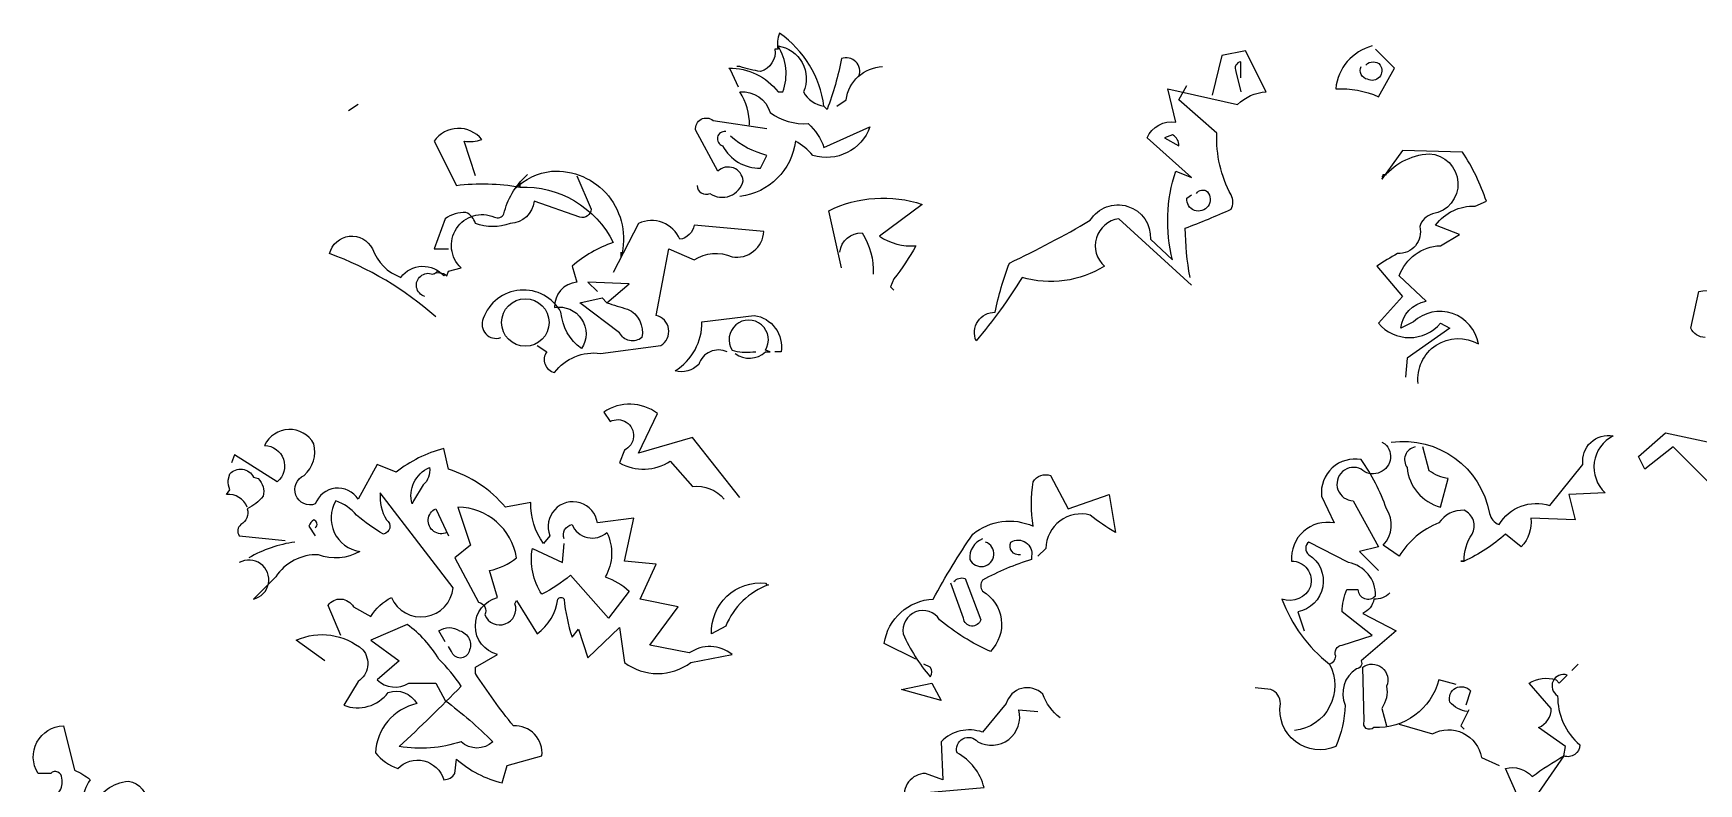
# Model space of a CAD drawing. Extents: x 41749 to 92598, y -24291 to 29432.
# Drawn here: x 43451.9 to 43516.6, y -23342.2 to -23313.1 of the extents above; entities that cross this region are included whole.
import ezdxf

# ---------------------------------------------------------------- set-up
doc = ezdxf.new("R2010")
doc.units = 0
doc.header["$MEASUREMENT"] = 0
doc.layers.get('0').update_dxf_attribs({"linetype": 'CONTINUOUS'})
doc.layers.add('ADAKENARI', color=7, linetype='CONTINUOUS')
doc.layers.add('SıVA', color=7, linetype='CONTINUOUS')

# ---------------------------------------------------------------- blocks, each defined once
blk = doc.blocks.new('agç2')
at = {"color": 0}
for points in [[(-9.861, 117.968), (-10.159, 118.625), (-10.219, 118.685, -0.240921), (-8.367, 117.789), (-8.187, 117.789, 0.236053), (-8.367, 119.522, -0.5), (-7.41, 117.789, 0.236053), (-6.633, 117.251, 0.211075), (-8.307, 120, 0.162277), (-8.367, 119.402), (-8.486, 119.402, -0.383194), (-9.024, 118.566, -0.056625), (-9.801, 118.745), (-9.92, 118.745)], [(7.231, 110.498), (4.482, 113.008, 0.636124), (3.944, 111.215, -0.212875), (0.837, 110.797, -0.040161), (-0.896, 108.406, -0.538727), (-0.179, 109.482, -0.038391), (0.359, 111.335, 0.023422), (3.406, 112.948, -0.778931), (5.677, 112.231), (6.514, 111.454, -0.14267), (6.633, 114.801), (7.231, 114.562), (5.558, 116.056, -0.349304), (6.633, 116.653), (6.335, 117.908), (8.964, 117.311, -0.186783), (10.04, 117.789), (9.263, 119.343), (8.367, 119.163), (8.008, 117.669)], [(14.044, 119.522, 0.315994), (12.669, 117.908, -0.114075), (14.283, 117.61), (14.88, 118.685), (14.163, 119.402)], [(-5.319, 118.386, 0.651581), (-5.976, 119.044, -0.045349), (-6.514, 117.131), (-6.633, 117.251)], [(-6.155, 117.251), (-5.797, 117.49, -0.365204), (-4.422, 118.745)], [(9.084, 118.327), (9.084, 118.924, 0.535172), (8.904, 118.566), (9.084, 117.789)], [(13.805, 118.805, -0.449051), (14.343, 118.805, -0.780762), (13.865, 118.267, -0.5), (13.625, 118.745)], [(-9.442, 116.534, 0.143021), (-9.801, 117.789, -0.358047), (-8.665, 117.012, 0.172546), (-7.231, 116.594, -0.123093), (-6.633, 115.697), (-4.9, 116.474, -0.40274), (-7.052, 115.398, 0.082748), (-7.709, 115.936, -0.343094), (-9.801, 113.845)], [(7.171, 110.797, -0.04158), (6.992, 112.649, 0.012192), (8.725, 113.367, 0.248367), (8.725, 113.904, -0.13884), (8.187, 116.235), (6.753, 117.49), (7.052, 118.028)], [(-19.781, 114.622), (-20.199, 115.936, 0.123093), (-19.542, 115.996, 0.499542), (-21.335, 115.936), (-20.498, 114.263, -0.074951), (-18.108, 114.203, -0.294968), (-14.582, 112.112, 0.096375), (-16.135, 111.215), (-15.956, 110.618, 0.398468), (-16.793, 109.661, -0.659393), (-15.777, 108.108, -0.217575), (-16.554, 109.482, 0.649521), (-19.482, 109.243, 0.661377), (-18.825, 108.526)], [(-11.414, 114.263, 0.566177), (-10.936, 113.964, 0.534058), (-9.681, 114.442, 0.630219), (-10.637, 114.801), (-11.474, 116.355, -0.679398), (-10.817, 116.713), (-8.785, 116.414)], [(-10.339, 116.295, 0.926025), (-10.458, 115.757, 0.286789), (-9.024, 114.92), (-8.785, 115.398, -0.120178), (-10.159, 116.116)], [(6.215, 116.056), (6.753, 115.757, 0.276978), (6.514, 116.175), (6.215, 116.056)], [(15.777, 106.793, -0.61586), (18.048, 108.287, 0.591492), (15.598, 109.124), (15.12, 108.884, -0.334061), (16.076, 109.9), (15.06, 110.857, -0.300079), (16.614, 111.992), (17.331, 112.41), (16.434, 112.769, -0.24559), (17.928, 113.486), (18.347, 113.665, 0.064346), (17.45, 115.518), (15.179, 115.578), (14.402, 114.502, -0.216293), (16.195, 115.458, -0.89946), (16.315, 113.187, 0.265564), (15.837, 112.709, -0.5), (15, 111.693, 0.034439), (14.223, 111.215), (15.179, 110.08), (14.283, 109.064, 0.461777), (16.614, 109.064), (16.972, 108.884), (15.359, 107.749), (15.299, 107.032)], [(-21.693, 110.08, -1.044418), (-21.394, 110.916, -0.323349), (-20.857, 110.857), (-20.797, 111.036), (-20.319, 111.155, -0.840088), (-19.064, 113.068, 0.4142), (-18.705, 113.187, -0.154678), (-17.869, 114.622), (-17.809, 114.681)], [(-15.956, 114.622), (-15.418, 113.367, -0.489075), (-15.837, 113.068), (-17.57, 113.665, -0.380188), (-18.466, 112.829, -0.181808), (-19.781, 112.829, 0.224854), (-20.139, 113.247, 0.162277), (-20.916, 113.008), (-21.335, 111.873), (-20.797, 111.873)], [(-18.108, 114.382), (-18.108, 114.203), (-18.108, 114.382), (-18.287, 114.143, -0.162277), (-16.912, 114.801, -0.516235), (-14.283, 111.574), (-14.283, 111.753)], [(-5.976, 111.155), (-6.454, 113.307, -0.198578), (-2.928, 113.546), (-4.542, 112.351, 0.173447), (-3.167, 111.992, -0.044205), (-4.004, 110.737), (-4.124, 110.438), (-4.004, 110.319)], [(7.41, 113.964, -0.442368), (7.829, 114.024, -1.516525), (7.052, 113.785), (7.231, 113.904)], [(-17.45, 108.227), (-17.092, 107.988, 0.54657), (-16.793, 107.211, -0.272095), (-15.06, 107.928), (-12.789, 108.227, 0.677032), (-12.968, 109.363), (-12.49, 111.873), (-11.534, 111.454, -0.248367), (-10.1, 111.574, 0.452606), (-8.904, 112.53), (-11.534, 112.769, -0.333328), (-12.072, 112.231, 0.430618), (-13.625, 112.829), (-14.582, 110.976)], [(-6.036, 111.753, -0.388977), (-5.199, 112.47, -0.162277), (-4.781, 110.916)], [(-21.275, 109.303, 0.094757), (-25.279, 111.693, -0.699951), (-23.665, 111.873, 0.222214), (-22.59, 110.797, -0.480621), (-20.976, 110.857), (-20.916, 110.916)], [(26.773, 103.028), (25.398, 104.402), (24.323, 103.566), (24.084, 104.044), (25.1, 104.94), (28.446, 104.223, 0.117401)], [(26.594, 108.526, -0.276978), (26.056, 108.884), (26.355, 110.259, -0.330963), (28.506, 109.303)], [(-14.821, 109.841, 0.021729), (-14.044, 109.602, -0.356949), (-13.506, 108.526, -0.482147), (-14.343, 108.705), (-15.837, 109.841), (-15, 110.02), (-14.821, 109.841)], [(-10.279, 107.988, 0.453766), (-11.355, 107.51, -0.265564), (-12.251, 107.271, 0.264557), (-11.235, 109.124), (-9.263, 109.363, -0.415939), (-8.247, 107.988), (-8.486, 107.988)], [(-9.98, 107.928, 0.366302), (-8.845, 107.988), (-8.665, 107.988), (-8.845, 108.048, 1.810471), (-10.1, 108.048, 0.099014), (-9.323, 107.988), (-9.203, 107.988)], [(-9.801, 102.49), (-11.594, 104.761), (-13.625, 104.163), (-12.908, 105.657, 0.323273), (-14.94, 105.717), (-14.701, 105.359, -1.034378), (-14.163, 104.283), (-14.343, 103.805, 0.280991), (-12.43, 103.865), (-11.594, 102.908, -0.26123), (-10.398, 102.43)], [(-25.458, 96.335), (-26.534, 97.112, -0.294098), (-24.024, 96.753, -0.441696), (-24.203, 95.558), (-24.741, 94.661, 0.332855), (-23.068, 95.139, -0.375732), (-21.992, 94.721, 0.339447), (-23.546, 92.869, 0.128281), (-22.709, 92.271, -0.578079), (-20.976, 91.853, 0.276978), (-20.558, 92.092), (-20.498, 92.629, 0.124008), (-18.765, 91.733), (-18.586, 92.39), (-17.271, 92.749, 0.463104), (-18.347, 93.884, -0.025284), (-19.781, 95.857), (-19.781, 96.096), (-18.944, 96.574, -0.779266), (-18.944, 98.725), (-19.243, 99.741, 0.118973), (-18.227, 100.219, 0.363647), (-20.438, 102.131), (-19.96, 100.697), (-20.558, 100.219), (-19.661, 98.546, -0.5), (-19.422, 98.068, 0.970154), (-18.287, 98.486), (-18.227, 98.606), (-17.45, 97.351, 0.208466), (-16.673, 98.665, -0.5), (-16.434, 98.665, 0.056854), (-16.135, 97.231), (-15.896, 97.53), (-15.538, 96.454), (-14.343, 97.59), (-14.163, 96.275, 0.333328), (-11.653, 96.275), (-10.1, 96.574, 0.334427), (-11.713, 96.633), (-13.207, 96.932), (-12.131, 98.367), (-13.566, 98.665), (-12.968, 99.98), (-14.163, 100.1), (-13.805, 101.713), (-15.179, 101.534, 1.125015), (-16.972, 101.056), (-17.211, 100.757, -0.162277), (-17.689, 102.311), (-18.645, 102.131, 0.14122), (-20.797, 103.566), (-20.976, 104.343, 0.106674), (-22.769, 103.446), (-23.486, 103.745), (-24.203, 102.43, 0.62291), (-25.817, 102.251, -0.972748), (-26.235, 103.327, 0.276978), (-25.876, 104.522, 0.613373), (-27.729, 104.462, -0.688248), (-27.251, 103.088), (-28.865, 104.104), (-28.984, 103.805)], [(14.761, 104.582, -0.4021), (18.466, 101.892, 0.236053), (18.825, 101.474, -0.350769), (20.737, 102.191), (21.992, 103.745, -0.513931), (23.127, 104.821, 0.519897), (22.829, 102.669), (21.454, 102.61), (21.693, 101.653), (20.02, 101.713, -0.233566), (19.661, 100.637), (19.064, 101.116, -0.081039), (17.51, 100.1), (17.39, 100.1), (17.51, 100.1, -0.147995), (17.809, 101.116, 0.442368), (17.51, 102.012, 0.265564), (16.554, 101.534, 0.169403), (15.06, 100.279), (14.462, 100.697, 0.349014), (14.582, 102.072, 0.066803), (13.625, 103.924, 0.501038), (12.131, 102.55), (12.61, 101.534, 0.492294), (10.996, 100.1, -0.5), (11.713, 99.143, -0.4142), (10.637, 98.665, 0.138321), (12.43, 96.215, -0.529709), (11.116, 93.705)], [(14.402, 104.582), (14.522, 104.522, -1.00415), (13.625, 103.566, 1.247116), (13.327, 102.371), (14.283, 100.637), (13.566, 100.458), (14.283, 99.741)], [(15.657, 104.402, 0.54657), (15.359, 103.625, 0.310577), (16.614, 102.131), (16.912, 103.207, -0.131805), (16.195, 103.506), (15.956, 104.402)], [(-28.386, 102.131, 0.326447), (-29.163, 102.61), (-29.044, 102.789, -0.099014), (-29.104, 103.147), (-29.044, 103.386, -0.522827), (-28.147, 103.267), (-27.968, 103.207, -0.276978), (-27.789, 102.55, -0.123093), (-28.386, 102.072, -0.350769), (-28.625, 101.474, 0.4142), (-28.685, 101.056), (-26.952, 100.876)], [(-22.112, 102.371), (-22.171, 102.251, -0.369919), (-21.514, 103.625, -0.265564), (-21.753, 102.968), (-22.112, 102.371)], [(-3.167, 96.394), (-4.363, 96.992, -0.357925), (-2.51, 98.665, -0.02861), (-1.016, 101.116, -0.284912), (1.255, 101.414, -0.072906), (1.255, 103.088, -0.350769), (1.912, 103.327), (2.57, 102.072), (4.124, 102.61), (4.363, 101.175, -0.042465), (3.406, 101.833, 0.482147), (1.733, 100.578), (1.434, 100.279)], [(-24.861, 97.291), (-25.339, 98.426, -0.563461), (-24.382, 98.367), (-23.725, 98.008, -0.132751), (-22.948, 98.725, 0.770752), (-20.618, 99.084), (-23.367, 102.669, 0.176163), (-23.127, 101.653, -0.659393), (-23.247, 101.116, -0.051254), (-24.263, 101.833, 0.123093), (-25.04, 102.371, 0.535172), (-24.143, 100.458, -0.225418), (-25.697, 100.339, 0.260452), (-27.311, 99.502), (-28.147, 98.665, 1.152542), (-28.685, 100.04)], [(-20.857, 101.175, -1), (-21.275, 102.072), (-20.797, 101.056)], [(-25.817, 101.355, 0.618027), (-25.876, 101.653, 0.162277), (-26.056, 101.414), (-25.817, 101.056)], [(-16.434, 100.936, -0.480621), (-16.135, 101.474, 0.516449), (-14.821, 101.175, -0.249695), (-14.88, 99.502, -0.105927), (-13.984, 98.964), (-14.761, 97.948), (-16.195, 99.562, -0.054871), (-17.271, 98.845, -0.192581), (-17.629, 100.578), (-16.494, 100.04), (-16.434, 100.757)], [(-26.594, 100.817, 0.093063), (-28.327, 100.219)], [(0.777, 100.339, -0.618027), (0.418, 100.817, -0.649872), (1.195, 100.279), (1.195, 100.159, 0.048447), (-0.657, 99.382, 0.291199), (-0.657, 98.964, -0.493149), (-0.359, 96.693, -0.073044), (-2.271, 97.888, 0.819794), (-3.645, 97.351, 0.07692), (-2.629, 95.737, 0.333328), (-2.629, 96.096), (-2.869, 96.215)], [(-0.657, 100.936, 0.326447), (-1.135, 100.159, 1.475342), (-0.538, 100.817)], [(12.43, 96.215, 0.333328), (12.669, 96.514, -0.5), (12.908, 96.932), (14.044, 97.291), (12.908, 98.187, -0.099014), (13.088, 99.024), (13.506, 99.024, 0.663971), (14.163, 98.785, 0.376755), (13.147, 100.04), (11.653, 100.817, 0.5), (11.653, 100.339, -0.682281), (11.235, 98.187), (11.474, 97.47)], [(-8.785, 99.203), (-8.725, 99.203, 0.20787), (-10.339, 97.649), (-10.876, 97.351, -0.455139), (-8.845, 99.263), (-8.785, 99.203)], [(-1.733, 99.323, -0.302765), (-1.315, 99.442), (-0.717, 97.888, -0.816528), (-1.375, 97.948), (-1.853, 99.263)], [(14.701, 98.904, -0.243835), (14.104, 98.665, -0.263626), (13.685, 98.127), (14.94, 97.47), (13.625, 96.335, -0.535172), (13.446, 96.036, 0.371796), (13.028, 94.661, -0.090164), (12.669, 93.108, -0.594772), (10.578, 94.721, 0.312363), (10.219, 95.259), (9.622, 95.319)], [(-20.916, 94.841, -0.033035), (-19.124, 93.287, -0.399994), (-20.319, 93.287, -0.122452), (-22.649, 93.108, 0.012192), (-20.319, 95.378, 0.056335), (-21.155, 96.394, 0.100357), (-22.351, 97.709), (-23.725, 97.112), (-22.649, 96.335), (-23.486, 95.618, 0.349121), (-22.291, 95.498), (-21.275, 95.498), (-20.916, 94.841)], [(-20.916, 97.052), (-21.155, 97.47, -0.309357), (-20.378, 97.47, -0.468369), (-20.02, 96.693, -0.763794), (-20.677, 96.693), (-20.797, 96.873)], [(17.211, 95.438), (16.554, 95.618, -0.35936), (14.104, 93.825, -0.872879), (13.745, 94.064), (13.685, 96.096, -0.762802), (14.582, 95.378, -0.205246), (14.402, 94.542), (14.582, 93.884)], [(19.542, 91.195), (19.064, 92.271, -0.286789), (20.08, 91.972, -0.035156), (21.275, 92.749), (21.335, 93.108), (20.319, 93.825, 0.308105), (20.797, 94.542), (19.96, 95.498, -0.220123), (20.976, 95.618), (21.096, 95.498), (21.394, 95.797, 0.907883), (21.036, 95.02, 0.222046), (21.873, 93.167, -0.523941), (21.275, 92.749), (19.243, 89.821, -0.099014)], [(2.271, 94.183, -0.140045), (1.614, 95.08, 0.57489), (0.239, 94.721), (-0.657, 93.645, 0.29335), (-2.211, 93.287), (-2.151, 91.853), (-2.809, 92.092, 0.477875), (-3.586, 91.076, -0.21463), (-3.765, 89.821, -0.178345), (-4.721, 88.207), (-4.841, 87.968, 0.217789), (-3.287, 88.745), (-3.645, 90), (-2.39, 89.94), (-2.749, 91.375), (-0.598, 91.554, 0.213028), (-1.614, 92.869, -0.817993), (-0.837, 93.287, 0.658905), (0.717, 94.482), (1.434, 94.422)], [(17.629, 94.422, -0.178345), (16.972, 94.781, -0.817993), (17.749, 95.199), (17.57, 94.661)], [(-35.976, 91.135, 0.475967), (-35.378, 91.912, 0.663971), (-35.797, 92.092), (-36.275, 92.092, -0.578598), (-35.319, 93.884), (-34.9, 92.211, -0.062256), (-34.303, 91.853, 0.15036), (-34.602, 91.016)], [(-34.183, 90.837, -0.28447), (-32.869, 91.793, -0.892212), (-32.928, 90.12, 0.789642)], [(15.06, 93.944), (16.315, 93.586, -0.510468), (18.167, 92.689), (18.825, 92.39)]]:
    blk.add_lwpolyline(points, format="xyb", dxfattribs=at)
for points in [[(-24.203, 117.311), (-24.562, 117.072)], [(14.402, 114.622), (14.462, 114.562), (14.462, 114.681), (14.582, 114.681)], [(-21.215, 111.036), (-21.335, 110.916), (-21.215, 111.036)], [(-14.821, 109.841), (-13.984, 110.558), (-15.538, 110.618), (-15.179, 110.259)], [(21.813, 96.215), (21.574, 95.976)], [(-3.705, 95.259), (-2.57, 95.498), (-2.211, 94.841), (-3.705, 95.259)], [(17.689, 94.482), (17.39, 93.884), (17.51, 93.765)]]:
    blk.add_lwpolyline(points, dxfattribs=at)
blk.add_circle((-17.898, 109.094), 0.896, dxfattribs=at)
blk = doc.blocks.new('cv')
at = {"layer": 'SıVA', "xscale": 4.11600000000908, "yscale": 4.11600000000908, "zscale": 4.11600000000908}
blk.add_blockref('agç2', (31118.71714, -21649.88375), dxfattribs=at)

msp = doc.modelspace()

# ---------------------------------------------------------------- block references
at = {"layer": 'ADAKENARI', "xscale": 0.25, "yscale": 0.25, "zscale": 0.25}
msp.add_blockref('cv', (35709.76185, -18024.07549), dxfattribs=at)

doc.saveas('drawing.dxf')
